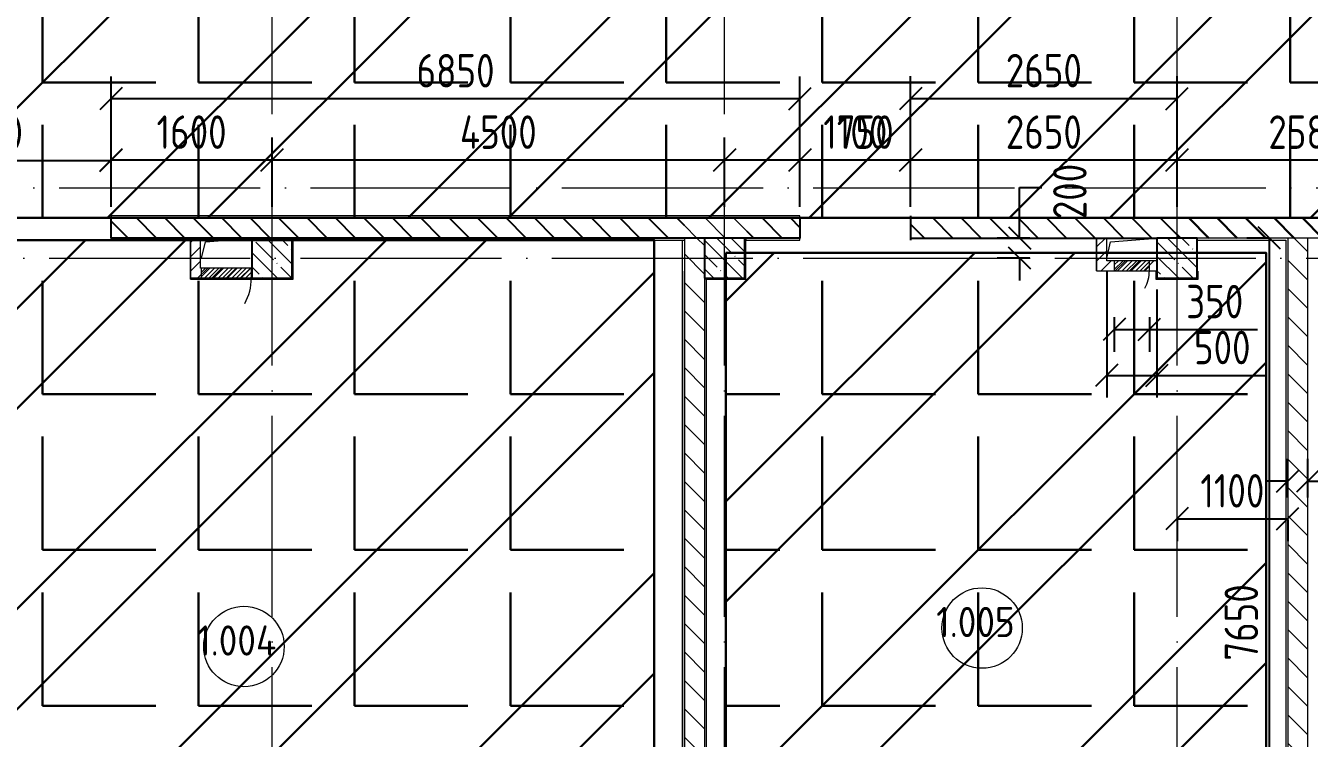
# Model space of a CAD drawing. Header units: millimetres. Extents: x -68946 to 690821, y -552984 to 293768.
# Drawn here: x 38600 to 51365, y 46197 to 53288 of the extents above; entities that cross this region are included whole.
import ezdxf

# ---------------------------------------------------------------- set-up
doc = ezdxf.new("R2010")
doc.units = ezdxf.units.MM
doc.linetypes.add('ADSK_Линия сетки', pattern=[2500, 2000, -250, 0, -250])
doc.layers.get('Defpoints').update_dxf_attribs({"color": 250})
for name, color, linetype, lineweight in [('0) блоки', 250, 'Continuous', 25), ('1.1) Стяжка 5 вып.', 30, 'Continuous', 30), ('1.2) Тепло-звук изол. + пленка 5 вып.', 200, 'Continuous', 30), ('A-____-____-DIMS', 250, 'Continuous', 9), ('A-AREA-____-IDEN', 250, 'Continuous', 9), ('A-DETL-GENF-OTLN', 250, 'Continuous', 5), ('A-DOOR-____-MCUT', 250, 'Continuous', 5), ('A-DOOR-____-OTLN', 250, 'Continuous', 5), ('A-GLAZ-____-OTLN', 250, 'Continuous', 5), ('A-WALL-____-MCUT', 250, 'Continuous', 13), ('A-WALL-____-PATT', 250, 'Continuous', 13), ('A-WALL-FNSH-MCUT', 250, 'Continuous', 13), ('S-COLS-____-MCUT', 250, 'Continuous', 25), ('S-COLS-____-OTLN', 250, 'Continuous', 9), ('S-GRID-____-OTLN', 250, 'Continuous', 9)]:
    doc.layers.add(name, color=color, linetype=linetype, lineweight=lineweight)
doc.styles.add('ISOCPEUR_1', font='isocpeur.ttf', dxfattribs={"width": 0.9, "height": 250})
doc.styles.get("Standard").update_dxf_attribs({"font": 'ГОСТ тип А.ttf'})
doc.dimstyles.new('А3', dxfattribs={"dimtxt": 333, "dimasz": 222, "dimexe": 222, "dimexo": 111, "dimgap": 111, "dimtad": 1, "dimtoh": 1, "dimdec": 0, "dimrnd": 0.0015, "dimzin": 0, "dimdsep": 46, "dimtxsty": 'Standard', "dimblk": 'OBLIQUE', "dimcen": 0, "dimclrd": 7, "dimclre": 7, "dimclrt": 7, "dimadec": 0, "dimazin": 0, "dimtfac": 1, "dimtdec": 0, "dimtofl": 0, "dimtmove": 0, "dimatfit": 3, "dimfxl": 1, "dimtolj": 1, "dimtzin": 0, "dimarcsym": 0})
pattern_1 = [(135, (0, 0), (-141.42136, -141.42136), [])]
pattern_2 = [(45, (0, 0), (-70.71068, 70.71068), [])]
pattern_3 = [(45, (125, 0), (-22.6274, 22.6274), [])]
pattern_4 = [(0, (0, 0), (0, 1550.67), [1127.76, -422.91]), (90, (0, 0), (-1550.67, 9e-14), [1127.76, -422.91])]

# ---------------------------------------------------------------- blocks, each defined once
blk = doc.blocks.new('BSC_Колонна _Прямоугольная - 400x400-V11-Кладочный план на отм_ 0_000_ Секция 1_')
at = {"layer": 'S-COLS-____-OTLN', "lineweight": 5}
h = blk.add_hatch(dxfattribs=at)
h.set_pattern_fill('FP_18', color=256, style=0, pattern_type=2)
h.set_pattern_definition([(135, (-41049.98, -50975), (-142.5619, -142.5619), []), (135, (-40907.42, -50975), (-142.5619, -142.5619), [252.016, -50.403, 3.353, -47.05])])
h.paths.add_polyline_path([(-200, -200), (200, -200), (200, 200), (-200, 200)])
at = {"layer": 'S-COLS-____-MCUT'}
for p, q in [((200, 200), (-200, 200)), ((-200, 200), (-200, -200)), ((200, -200), (200, 200)), ((-200, -200), (200, -200))]:
    blk.add_line(p, q, dxfattribs=at)
blk = doc.blocks.new('BSC_Колонна _Прямоугольная - 400x400-V12-Кладочный план на отм_ 0_000_ Секция 1_')
at = {"layer": 'S-COLS-____-OTLN', "lineweight": 5}
h = blk.add_hatch(dxfattribs=at)
h.set_pattern_fill('FP_19', color=256, style=0, pattern_type=2)
h.set_pattern_definition([(135, (-45549.98, -50975), (-142.5619, -142.5619), []), (135, (-45407.42, -50975), (-142.5619, -142.5619), [252.016, -50.403, 3.353, -47.05])])
h.paths.add_polyline_path([(-200, -200), (200, -200), (200, 200), (-200, 200), (-200, -10)])
at = {"layer": 'S-COLS-____-MCUT'}
for p, q in [((200, 200), (-200, 200)), ((-200, 200), (-200, -200)), ((200, -200), (200, 200)), ((-200, -200), (200, -200))]:
    blk.add_line(p, q, dxfattribs=at)
blk = doc.blocks.new('BSC_Колонна _Прямоугольная - 400x400-V13-Кладочный план на отм_ 0_000_ Секция 1_')
at = {"layer": 'S-COLS-____-OTLN', "lineweight": 5}
h = blk.add_hatch(dxfattribs=at)
h.set_pattern_fill('FP_20', color=256, style=0, pattern_type=2)
h.set_pattern_definition([(135, (-50049.98, -50975), (-142.5619, -142.5619), []), (135, (-49907.42, -50975), (-142.5619, -142.5619), [252.016, -50.403, 3.353, -47.05])])
h.paths.add_polyline_path([(-200, -200), (200, -200), (200, 200), (-200, 200), (-200, -10)])
at = {"layer": 'S-COLS-____-MCUT'}
for p, q in [((200, 200), (-200, 200)), ((-200, 200), (-200, -200)), ((200, -200), (200, 200)), ((-200, -200), (200, -200))]:
    blk.add_line(p, q, dxfattribs=at)
blk = doc.blocks.new('_Wn_-As_OpeningMEP_floor__Rectangular - _Wn_-As_OpeningMEP_floor__Rectangular-32466847-Кладочный план на отм_ 0_000_ Секция 1_')
at = {"layer": 'A-DETL-GENF-OTLN'}
for p, q in [((-212, 112), (250, 150)), ((-250, -50), (-212, 112))]:
    blk.add_line(p, q, dxfattribs=at)
blk = doc.blocks.new('АР_Люк - ЛРС_ВК_500х400_наружный_NCS S 1000-N-42722041-Кладочный план на отм_ 0_000_ Секция 1_')
at = {"layer": 'A-DOOR-____-OTLN'}
h = blk.add_hatch(dxfattribs=at)
h.set_pattern_fill('FP_29', color=256, style=0, pattern_type=2)
h.set_pattern_definition(pattern_3)
h.paths.add_polyline_path([(375, 50), (-125, 50), (-125, -50), (375, -50)])
at = {"layer": 'A-DETL-GENF-OTLN', "lineweight": 9}
for p, q in [((375, 50), (-125, 50)), ((-125, 50), (-125, -50)), ((375, -50), (375, 50)), ((-125, -50), (375, -50))]:
    blk.add_line(p, q, dxfattribs=at)
at = {"layer": 'A-DOOR-____-MCUT'}
blk.add_arc((375, 50), 500, 150, 180, dxfattribs=at)
blk = doc.blocks.new('АР_Люк - ЛРС_ВК_350х400_наружный_NCS S 1000-N-42723972-Кладочный план на отм_ 0_000_ Секция 1_')
at = {"layer": 'A-DOOR-____-OTLN'}
h = blk.add_hatch(dxfattribs=at)
h.set_pattern_fill('FP_29', color=256, style=0, pattern_type=2)
h.set_pattern_definition(pattern_3)
h.paths.add_polyline_path([(215, 50), (-50, 50), (-50, -50), (300, -50), (300, 50)])
at = {"layer": 'A-DETL-GENF-OTLN', "lineweight": 9}
for p, q in [((300, 50), (-50, 50)), ((-50, 50), (-50, -50)), ((300, -50), (300, 50)), ((-50, -50), (300, -50))]:
    blk.add_line(p, q, dxfattribs=at)
at = {"layer": 'A-DOOR-____-MCUT'}
blk.add_arc((300, 50), 350, 150, 180, dxfattribs=at)
blk = doc.blocks.new('AAR_СКБ_Марка_Помещения - Номер-17325395-Кладочный план на отм_ 0_000_ Секция 1_')
at = {"layer": 'A-AREA-____-IDEN'}
blk.add_circle((0, 1.5), 4, dxfattribs=at)
blk = doc.blocks.new('_Oblique')
at = {"color": 0, "linetype": 'ByBlock', "lineweight": -2}
blk.add_line((-0.5, -0.5), (0.5, 0.5), dxfattribs=at)
blk = doc.blocks.new('DIMBLOCK120-Кладочный план на отм_ 0_000_ Секция 1_')
at = {"layer": 'A-____-____-DIMS', "color": 7, "lineweight": -2, "transparency": 16777216}
for p, q in [((49350, 50839), (49350, 49587)), ((49850, 50664), (49850, 49587)), ((49350, 49809), (49850, 49809)), ((49850, 49809), (50927, 49809))]:
    blk.add_line(p, q, dxfattribs=at)
at = {"layer": 'Defpoints', "color": 0, "lineweight": 30, "transparency": 16777216}
for p in [(49350, 50950), (49850, 50775), (49850, 49809)]:
    blk.add_point(p, dxfattribs=at)
at = {"layer": 'A-____-____-DIMS', "color": 7, "lineweight": -2, "transparency": 16777216, "xscale": 222, "yscale": 222, "zscale": 222, "rotation": 180}
blk.add_blockref('_Oblique', (49350, 49809), dxfattribs=at)
at = {"layer": 'A-____-____-DIMS', "color": 7, "lineweight": -2, "transparency": 16777216, "xscale": 222, "yscale": 222, "zscale": 222}
blk.add_blockref('_Oblique', (49850, 49809), dxfattribs=at)
at = {"layer": 'A-____-____-DIMS', "color": 7, "transparency": 16777216, "insert": (50499, 50086), "char_height": 333, "width": 1.86, "attachment_point": 5}
blk.add_mtext('\\A1;500', dxfattribs=at)
blk = doc.blocks.new('DIMBLOCK123-Кладочный план на отм_ 0_000_ Секция 1_')
at = {"layer": 'A-____-____-DIMS', "color": 7, "lineweight": -2, "transparency": 16777216}
for p, q in [((48484, 51175), (48484, 51679)), ((48484, 51679), (48706, 51679)), ((48585, 51175), (48262, 51175)), ((48585, 50975), (48262, 50975)), ((48484, 50975), (48484, 50753))]:
    blk.add_line(p, q, dxfattribs=at)
at = {"layer": 'Defpoints', "color": 0, "lineweight": 30, "transparency": 16777216}
for p in [(48484, 51175), (48696, 51175), (48696, 50975)]:
    blk.add_point(p, dxfattribs=at)
at = {"layer": 'A-____-____-DIMS', "color": 7, "lineweight": -2, "transparency": 16777216, "xscale": 222, "yscale": 222, "zscale": 222}
for p, rotation in [((48484, 51175), 270), ((48484, 50975), 90)]:
    blk.add_blockref('_Oblique', p, dxfattribs=dict(at, rotation=rotation))
at = {"layer": 'A-____-____-DIMS', "color": 7, "transparency": 16777216, "insert": (48817, 51363), "char_height": 333, "width": 1.86, "attachment_point": 1, "rotation": 90, "line_spacing_factor": 1.022761}
blk.add_mtext('\\A1;200', dxfattribs=at)
blk = doc.blocks.new('DIMBLOCK135-Кладочный план на отм_ 0_000_ Секция 1_')
at = {"layer": 'A-____-____-DIMS', "color": 7, "lineweight": -2, "transparency": 16777216}
for p, q in [((50050, 48382), (51150, 48382)), ((50050, 48371), (50050, 48160)), ((51150, 48371), (51150, 48160))]:
    blk.add_line(p, q, dxfattribs=at)
at = {"layer": 'Defpoints', "color": 0, "lineweight": 30, "transparency": 16777216}
for p in [(50050, 48482), (51150, 48482), (51150, 48382)]:
    blk.add_point(p, dxfattribs=at)
at = {"layer": 'A-____-____-DIMS', "color": 7, "lineweight": -2, "transparency": 16777216, "xscale": 222, "yscale": 222, "zscale": 222, "rotation": 180}
blk.add_blockref('_Oblique', (50050, 48382), dxfattribs=at)
at = {"layer": 'A-____-____-DIMS', "color": 7, "lineweight": -2, "transparency": 16777216, "xscale": 222, "yscale": 222, "zscale": 222}
blk.add_blockref('_Oblique', (51150, 48382), dxfattribs=at)
at = {"layer": 'A-____-____-DIMS', "color": 7, "transparency": 16777216, "insert": (50600, 48660), "char_height": 333, "width": 2.11, "attachment_point": 5}
blk.add_mtext('\\A1;1100', dxfattribs=at)
blk = doc.blocks.new('DIMBLOCK136-Кладочный план на отм_ 0_000_ Секция 1_')
at = {"layer": 'A-____-____-DIMS', "color": 7, "lineweight": -2, "transparency": 16777216}
for p, q in [((51150, 48593), (51150, 48978)), ((51350, 48593), (51350, 48978)), ((51150, 48756), (50928, 48756)), ((51350, 48756), (52649, 48756))]:
    blk.add_line(p, q, dxfattribs=at)
at = {"layer": 'Defpoints', "color": 0, "lineweight": 30, "transparency": 16777216}
for p in [(51350, 48756), (51150, 48482), (51350, 48482)]:
    blk.add_point(p, dxfattribs=at)
at = {"layer": 'A-____-____-DIMS', "color": 7, "lineweight": -2, "transparency": 16777216, "xscale": 222, "yscale": 222, "zscale": 222}
blk.add_blockref('_Oblique', (51150, 48756), dxfattribs=at)
at = {"layer": 'A-____-____-DIMS', "color": 7, "lineweight": -2, "transparency": 16777216, "xscale": 222, "yscale": 222, "zscale": 222, "rotation": 180}
blk.add_blockref('_Oblique', (51350, 48756), dxfattribs=at)
at = {"layer": 'A-____-____-DIMS', "color": 7, "transparency": 16777216, "insert": (51905, 49311), "char_height": 333, "width": 1.86, "attachment_point": 1, "line_spacing_factor": 1.022761}
blk.add_mtext('\\A1;200', dxfattribs=at)
blk = doc.blocks.new('DIMBLOCK163-Кладочный план на отм_ 0_000_ Секция 1_')
at = {"layer": 'A-____-____-DIMS', "color": 7, "lineweight": -2, "transparency": 16777216}
for p, q in [((50956, 51175), (50745, 51175)), ((50967, 51175), (50967, 43525)), ((50956, 43525), (50745, 43525))]:
    blk.add_line(p, q, dxfattribs=at)
at = {"layer": 'Defpoints', "color": 0, "lineweight": 30, "transparency": 16777216}
for p in [(51067, 51175), (50967, 43525), (51067, 43525)]:
    blk.add_point(p, dxfattribs=at)
at = {"layer": 'A-____-____-DIMS', "color": 7, "lineweight": -2, "transparency": 16777216, "xscale": 222, "yscale": 222, "zscale": 222}
for p, rotation in [((50967, 51175), 90), ((50967, 43525), 270)]:
    blk.add_blockref('_Oblique', p, dxfattribs=dict(at, rotation=rotation))
at = {"layer": 'A-____-____-DIMS', "color": 7, "transparency": 16777216, "insert": (50689, 47350), "char_height": 333, "width": 2.57, "attachment_point": 5, "rotation": 90}
blk.add_mtext('\\A1;7650', dxfattribs=at)
blk = doc.blocks.new('DIMBLOCK283-Кладочный план на отм_ 0_000_ Секция 1_')
at = {"layer": 'A-____-____-DIMS', "color": 7, "lineweight": -2, "transparency": 16777216}
for p, q in [((39450, 52063), (39450, 52174)), ((41050, 52063), (41050, 52174)), ((39450, 51952), (41050, 51952))]:
    blk.add_line(p, q, dxfattribs=at)
at = {"layer": 'Defpoints', "color": 0, "lineweight": 30, "transparency": 16777216}
for p in [(39450, 51952), (41050, 51952), (41050, 51952)]:
    blk.add_point(p, dxfattribs=at)
at = {"layer": 'A-____-____-DIMS', "color": 7, "lineweight": -2, "transparency": 16777216, "xscale": 222, "yscale": 222, "zscale": 222, "rotation": 180}
blk.add_blockref('_Oblique', (39450, 51952), dxfattribs=at)
at = {"layer": 'A-____-____-DIMS', "color": 7, "lineweight": -2, "transparency": 16777216, "xscale": 222, "yscale": 222, "zscale": 222}
blk.add_blockref('_Oblique', (41050, 51952), dxfattribs=at)
at = {"layer": 'A-____-____-DIMS', "color": 7, "transparency": 16777216, "insert": (40250, 52229), "char_height": 333, "width": 2.3, "attachment_point": 5}
blk.add_mtext('\\A1;1600', dxfattribs=at)
blk = doc.blocks.new('DIMBLOCK427-Кладочный план на отм_ 0_000_ Секция 1_')
at = {"layer": 'A-____-____-DIMS', "color": 7, "lineweight": -2, "transparency": 16777216}
for p, q in [((49425, 50389), (49425, 50044)), ((49775, 50389), (49775, 50044)), ((49425, 50266), (49775, 50266)), ((49775, 50266), (50851, 50266))]:
    blk.add_line(p, q, dxfattribs=at)
at = {"layer": 'Defpoints', "color": 0, "lineweight": 30, "transparency": 16777216}
for p in [(49425, 50500), (49775, 50500), (49775, 50266)]:
    blk.add_point(p, dxfattribs=at)
at = {"layer": 'A-____-____-DIMS', "color": 7, "lineweight": -2, "transparency": 16777216, "xscale": 222, "yscale": 222, "zscale": 222, "rotation": 180}
blk.add_blockref('_Oblique', (49425, 50266), dxfattribs=at)
at = {"layer": 'A-____-____-DIMS', "color": 7, "lineweight": -2, "transparency": 16777216, "xscale": 222, "yscale": 222, "zscale": 222}
blk.add_blockref('_Oblique', (49775, 50266), dxfattribs=at)
at = {"layer": 'A-____-____-DIMS', "color": 7, "transparency": 16777216, "insert": (50424, 50543), "char_height": 333, "width": 1.86, "attachment_point": 5}
blk.add_mtext('\\A1;350', dxfattribs=at)
blk = doc.blocks.new('*D622')
at = {"layer": 'A-____-____-DIMS', "color": 7, "lineweight": -2, "transparency": 16777216}
for p, q in [((36950, 51486), (36950, 52169)), ((39450, 51506), (39450, 52169)), ((36950, 51947), (39450, 51947))]:
    blk.add_line(p, q, dxfattribs=at)
at = {"layer": 'Defpoints', "color": 0, "lineweight": 30, "transparency": 16777216}
for p in [(39450, 51947), (36950, 51375), (39450, 51395)]:
    blk.add_point(p, dxfattribs=at)
at = {"layer": 'A-____-____-DIMS', "color": 7, "lineweight": -2, "transparency": 16777216, "xscale": 222, "yscale": 222, "zscale": 222, "rotation": 180}
blk.add_blockref('_Oblique', (36950, 51947), dxfattribs=at)
at = {"layer": 'A-____-____-DIMS', "color": 7, "lineweight": -2, "transparency": 16777216, "xscale": 222, "yscale": 222, "zscale": 222}
blk.add_blockref('_Oblique', (39450, 51947), dxfattribs=at)
at = {"layer": 'A-____-____-DIMS', "color": 7, "transparency": 16777216, "insert": (38200, 52224), "char_height": 333, "attachment_point": 5}
blk.add_mtext('\\A1;2500', dxfattribs=at)
blk = doc.blocks.new('*D623')
at = {"layer": 'A-____-____-DIMS', "color": 7, "lineweight": -2, "transparency": 16777216}
for p, q in [((41050, 51486), (41050, 52174)), ((45550, 51486), (45550, 52174)), ((41050, 51952), (45550, 51952))]:
    blk.add_line(p, q, dxfattribs=at)
at = {"layer": 'Defpoints', "color": 0, "lineweight": 30, "transparency": 16777216}
for p in [(45550, 51952), (41050, 51375), (45550, 51375)]:
    blk.add_point(p, dxfattribs=at)
at = {"layer": 'A-____-____-DIMS', "color": 7, "lineweight": -2, "transparency": 16777216, "xscale": 222, "yscale": 222, "zscale": 222, "rotation": 180}
blk.add_blockref('_Oblique', (41050, 51952), dxfattribs=at)
at = {"layer": 'A-____-____-DIMS', "color": 7, "lineweight": -2, "transparency": 16777216, "xscale": 222, "yscale": 222, "zscale": 222}
blk.add_blockref('_Oblique', (45550, 51952), dxfattribs=at)
at = {"layer": 'A-____-____-DIMS', "color": 7, "transparency": 16777216, "insert": (43300, 52229), "char_height": 333, "attachment_point": 5}
blk.add_mtext('\\A1;4500', dxfattribs=at)
blk = doc.blocks.new('*D624')
at = {"layer": 'A-____-____-DIMS', "color": 7, "lineweight": -2, "transparency": 16777216}
for p, q in [((45550, 51486), (45550, 52174)), ((46300, 51486), (46300, 52174)), ((45550, 51952), (46300, 51952)), ((46300, 51952), (47377, 51952))]:
    blk.add_line(p, q, dxfattribs=at)
at = {"layer": 'Defpoints', "color": 0, "lineweight": 30, "transparency": 16777216}
for p in [(46300, 51952), (45550, 51375), (46300, 51375)]:
    blk.add_point(p, dxfattribs=at)
at = {"layer": 'A-____-____-DIMS', "color": 7, "lineweight": -2, "transparency": 16777216, "xscale": 222, "yscale": 222, "zscale": 222, "rotation": 180}
blk.add_blockref('_Oblique', (45550, 51952), dxfattribs=at)
at = {"layer": 'A-____-____-DIMS', "color": 7, "lineweight": -2, "transparency": 16777216, "xscale": 222, "yscale": 222, "zscale": 222}
blk.add_blockref('_Oblique', (46300, 51952), dxfattribs=at)
at = {"layer": 'A-____-____-DIMS', "color": 7, "transparency": 16777216, "insert": (46949, 52229), "char_height": 333, "attachment_point": 5}
blk.add_mtext('\\A1;750', dxfattribs=at)
blk = doc.blocks.new('*D625')
at = {"layer": 'A-____-____-DIMS', "color": 7, "lineweight": -2, "transparency": 16777216}
for p, q in [((46300, 51486), (46300, 52174)), ((47400, 51486), (47400, 52174)), ((46300, 51952), (47400, 51952))]:
    blk.add_line(p, q, dxfattribs=at)
at = {"layer": 'Defpoints', "color": 0, "lineweight": 30, "transparency": 16777216}
for p in [(47400, 51952), (46300, 51375), (47400, 51375)]:
    blk.add_point(p, dxfattribs=at)
at = {"layer": 'A-____-____-DIMS', "color": 7, "lineweight": -2, "transparency": 16777216, "xscale": 222, "yscale": 222, "zscale": 222, "rotation": 180}
blk.add_blockref('_Oblique', (46300, 51952), dxfattribs=at)
at = {"layer": 'A-____-____-DIMS', "color": 7, "lineweight": -2, "transparency": 16777216, "xscale": 222, "yscale": 222, "zscale": 222}
blk.add_blockref('_Oblique', (47400, 51952), dxfattribs=at)
at = {"layer": 'A-____-____-DIMS', "color": 7, "transparency": 16777216, "insert": (46850, 52229), "char_height": 333, "attachment_point": 5}
blk.add_mtext('\\A1;1100', dxfattribs=at)
blk = doc.blocks.new('*D626')
at = {"layer": 'A-____-____-DIMS', "color": 7, "lineweight": -2, "transparency": 16777216}
for p, q in [((47400, 51486), (47400, 52174)), ((50050, 51486), (50050, 52174)), ((47400, 51952), (50050, 51952))]:
    blk.add_line(p, q, dxfattribs=at)
at = {"layer": 'Defpoints', "color": 0, "lineweight": 30, "transparency": 16777216}
for p in [(50050, 51952), (47400, 51375), (50050, 51375)]:
    blk.add_point(p, dxfattribs=at)
at = {"layer": 'A-____-____-DIMS', "color": 7, "lineweight": -2, "transparency": 16777216, "xscale": 222, "yscale": 222, "zscale": 222, "rotation": 180}
blk.add_blockref('_Oblique', (47400, 51952), dxfattribs=at)
at = {"layer": 'A-____-____-DIMS', "color": 7, "lineweight": -2, "transparency": 16777216, "xscale": 222, "yscale": 222, "zscale": 222}
blk.add_blockref('_Oblique', (50050, 51952), dxfattribs=at)
at = {"layer": 'A-____-____-DIMS', "color": 7, "transparency": 16777216, "insert": (48725, 52229), "char_height": 333, "attachment_point": 5}
blk.add_mtext('\\A1;2650', dxfattribs=at)
blk = doc.blocks.new('*D627')
at = {"layer": 'A-____-____-DIMS', "color": 7, "lineweight": -2, "transparency": 16777216}
for p, q in [((50050, 51486), (50050, 52174)), ((52630, 51486), (52630, 52174)), ((50050, 51952), (52630, 51952))]:
    blk.add_line(p, q, dxfattribs=at)
at = {"layer": 'Defpoints', "color": 0, "lineweight": 30, "transparency": 16777216}
for p in [(52630, 51952), (50050, 51375), (52630, 51375)]:
    blk.add_point(p, dxfattribs=at)
at = {"layer": 'A-____-____-DIMS', "color": 7, "lineweight": -2, "transparency": 16777216, "xscale": 222, "yscale": 222, "zscale": 222, "rotation": 180}
blk.add_blockref('_Oblique', (50050, 51952), dxfattribs=at)
at = {"layer": 'A-____-____-DIMS', "color": 7, "lineweight": -2, "transparency": 16777216, "xscale": 222, "yscale": 222, "zscale": 222}
blk.add_blockref('_Oblique', (52630, 51952), dxfattribs=at)
at = {"layer": 'A-____-____-DIMS', "color": 7, "transparency": 16777216, "insert": (51340, 52229), "char_height": 333, "attachment_point": 5}
blk.add_mtext('\\A1;2580', dxfattribs=at)
blk = doc.blocks.new('*D1898')
at = {"layer": '0) блоки', "color": 7, "lineweight": -2, "transparency": 16777216}
for p, q in [((39450, 51486), (39450, 52784)), ((46300, 51486), (46300, 52784)), ((39450, 52562), (46300, 52562))]:
    blk.add_line(p, q, dxfattribs=at)
at = {"layer": 'Defpoints', "color": 0, "lineweight": 30, "transparency": 16777216}
for p in [(46300, 52562), (39450, 51375), (46300, 51375)]:
    blk.add_point(p, dxfattribs=at)
at = {"layer": '0) блоки', "color": 7, "lineweight": -2, "transparency": 16777216, "xscale": 222, "yscale": 222, "zscale": 222, "rotation": 180}
blk.add_blockref('_Oblique', (39450, 52562), dxfattribs=at)
at = {"layer": '0) блоки', "color": 7, "lineweight": -2, "transparency": 16777216, "xscale": 222, "yscale": 222, "zscale": 222}
blk.add_blockref('_Oblique', (46300, 52562), dxfattribs=at)
at = {"layer": '0) блоки', "color": 7, "transparency": 16777216, "insert": (42875, 52840), "char_height": 333, "attachment_point": 5}
blk.add_mtext('\\A1;6850', dxfattribs=at)
blk = doc.blocks.new('*D1899')
at = {"color": 7, "lineweight": -2, "transparency": 16777216}
for p, q in [((47400, 51506), (47400, 52785)), ((50050, 51506), (50050, 52785)), ((47400, 52563), (50050, 52563))]:
    blk.add_line(p, q, dxfattribs=at)
at = {"layer": 'Defpoints', "color": 0, "lineweight": 30, "transparency": 16777216}
for p in [(50050, 52563), (47400, 51395), (50050, 51395)]:
    blk.add_point(p, dxfattribs=at)
at = {"color": 7, "lineweight": -2, "transparency": 16777216, "xscale": 222, "yscale": 222, "zscale": 222, "rotation": 180}
blk.add_blockref('_Oblique', (47400, 52563), dxfattribs=at)
at = {"color": 7, "lineweight": -2, "transparency": 16777216, "xscale": 222, "yscale": 222, "zscale": 222}
blk.add_blockref('_Oblique', (50050, 52563), dxfattribs=at)
at = {"color": 7, "transparency": 16777216, "insert": (48725, 52841), "char_height": 333, "attachment_point": 5}
blk.add_mtext('\\A1;2650', dxfattribs=at)

msp = doc.modelspace()

# ---------------------------------------------------------------- hatches: boundary and pattern name
at = {"lineweight": 30}
h = msp.add_hatch(dxfattribs=at)
h.set_pattern_fill('FP_1', color=256, style=0, pattern_type=2)
h.set_pattern_definition(pattern_1)
h.paths.add_polyline_path([(58306.0176, 51175), (59050, 51175), (59050, 51375), (58239.9781, 51375), (58239.9781, 51175)])
h.paths.add_polyline_path([(58238.9781, 51175), (58238.9781, 51375), (57685, 51375), (57685, 51175)])
h.paths.add_polyline_path([(54750, 51175), (55685, 51175), (55685, 51375), (53730, 51375), (53730, 51175), (54749.9781, 51175)])
h.paths.add_polyline_path([(52630, 51175), (52630, 51375), (50050, 51375), (50050, 51175), (51829.9781, 51175)])
at = {"layer": '0) блоки'}
h = msp.add_hatch(dxfattribs=at)
h.set_pattern_fill('FP_1', color=5, style=0, pattern_type=2)
h.set_pattern_definition(pattern_1)
h.paths.add_polyline_path([(45150, 51175), (45150, 51375), (39449.9781, 51375), (39449.9781, 51175), (42912.6886, 51175)])
h.paths.add_polyline_path([(36315.5475, 51175), (36949.9781, 51175), (36949.9781, 51375), (34259.9781, 51375), (34259.9781, 51175)])
h = msp.add_hatch(dxfattribs=at)
h.set_pattern_fill('FP_1', color=5, style=0, pattern_type=2)
h.set_pattern_definition(pattern_1)
h.paths.add_polyline_path([(48370.6, 51175), (48370.6, 51375), (47400, 51375), (47400, 51175)])
h.paths.add_polyline_path([(46211.2591, 51175), (46300, 51175), (46300, 51375), (45770.6, 51375), (45770.6, 51175)])
h = msp.add_hatch(dxfattribs=at)
h.set_pattern_fill('FP_1', color=5, style=0, pattern_type=2)
h.set_pattern_definition(pattern_1)
h.paths.add_polyline_path([(50050, 51175), (50050, 51375), (48370.6, 51375), (48370.6, 51175), (49849.9781, 51175)])
at = {"layer": '1.1) Стяжка 5 вып.', "lineweight": 30, "true_color": 0xf26722}
h = msp.add_hatch(dxfattribs=at)
h.set_pattern_fill('ANSI32', color=30, scale=222)
h.paths.add_polyline_path([(69050, 54665.0006), (63760.01, 54665.0006), (63760.01, 54465), (63340.01, 54465), (63340.01, 54665.0006), (50059.9781, 54665.0006), (50059.9781, 54465), (49640, 54465), (49640, 54665.0006), (45760, 54665.0006), (45760, 54465), (45340, 54465), (45340, 54665.0006), (41260, 54665.0006), (41260, 54465), (40840, 54465), (40840, 54665.0006), (36359.9781, 54665.0006), (36359.9781, 54465), (35938.1957, 54465), (35938.1957, 54665.0006), (32655, 54665.0006), (237.9781, 54665.0006), (237.9781, 51375), (69050, 51375)])
h = msp.add_hatch(dxfattribs=at)
h.set_pattern_fill('ANSI32', color=30, scale=222)
h.paths.add_polyline_path([(44850, 51155), (36349.9781, 51155), (36349.9781, 43657.0355), (44850, 43657.0355)])
h = msp.add_hatch(dxfattribs=at)
h.set_pattern_fill('ANSI32', color=30, scale=222)
h.paths.add_polyline_path([(50934.4066, 51028.2542), (45562.453, 51028.2542), (45562.453, 43644.5764), (50934.4066, 43644.5764)])
at = {"layer": '1.2) Тепло-звук изол. + пленка 5 вып.', "lineweight": 30}
h = msp.add_hatch(dxfattribs=at)
h.set_pattern_fill('ANGLE', color=256, scale=222)
h.set_pattern_definition(pattern_4)
h.paths.add_polyline_path([(69050, 54665.0006), (63760.01, 54665.0006), (63760.01, 54465), (63340.01, 54465), (63340.01, 54665.0006), (50059.9781, 54665.0006), (50059.9781, 54465), (49640, 54465), (49640, 54665.0006), (45760, 54665.0006), (45760, 54465), (45340, 54465), (45340, 54665.0006), (41260, 54665.0006), (41260, 54465), (40840, 54465), (40840, 54665.0006), (36359.9781, 54665.0006), (36359.9781, 54465), (35938.1957, 54465), (35938.1957, 54665.0006), (32655, 54665.0006), (237.9781, 54665.0006), (237.9781, 51375), (69050, 51375)])
h = msp.add_hatch(dxfattribs=at)
h.set_pattern_fill('ANGLE', color=256, scale=222)
h.set_pattern_definition(pattern_4)
h.paths.add_polyline_path([(44850, 51155), (36349.9781, 51155), (36349.9781, 43657.0355), (44850, 43657.0355)])
h = msp.add_hatch(dxfattribs=at)
h.set_pattern_fill('ANGLE', color=256, scale=222)
h.set_pattern_definition(pattern_4)
h.paths.add_polyline_path([(50934.4066, 51028.2542), (45562.453, 51028.2542), (45562.453, 43644.5764), (50934.4066, 43644.5764)])
at = {"layer": 'A-WALL-____-PATT', "lineweight": 15}
h = msp.add_hatch(dxfattribs=at)
h.set_pattern_fill('FP_1', color=256, style=0, pattern_type=2)
h.set_pattern_definition(pattern_1)
h.paths.add_polyline_path([(45770.6, 51175), (45770.6, 51375), (45150, 51375), (45150, 51175), (45759.9781, 51175)])
h = msp.add_hatch(dxfattribs=at)
h.set_pattern_fill('FP_6', color=256, style=0, pattern_type=2)
h.set_pattern_definition(pattern_2)
h.paths.add_polyline_path([(40339.9781, 50875), (40339.9781, 51175), (40239.9781, 51175), (40239.9781, 50875)])
h = msp.add_hatch(dxfattribs=at)
h.set_pattern_fill('FP_1', color=256, style=0, pattern_type=2)
h.set_pattern_definition(pattern_1)
h.paths.add_polyline_path([(45350, 43525), (45349.9781, 51175), (45150, 51175), (45150, 43525)])
h = msp.add_hatch(dxfattribs=at)
h.set_pattern_fill('FP_6', color=256, style=0, pattern_type=2)
h.set_pattern_definition(pattern_2)
h.paths.add_polyline_path([(49349.9928, 50950), (49349.9928, 51175), (49249.9928, 51175), (49249.9928, 50950)])
h = msp.add_hatch(dxfattribs=at)
h.set_pattern_fill('FP_1', color=256, style=0, pattern_type=2)
h.set_pattern_definition(pattern_1)
h.paths.add_polyline_path([(51150, 43525.0006), (51350, 43525.0006), (51350, 51175), (51150, 51175), (51150, 43545.0006)])
h = msp.add_hatch(dxfattribs=at)
h.set_pattern_fill('FP_6', color=256, style=0, pattern_type=2)
h.set_pattern_definition(pattern_2)
h.paths.add_polyline_path([(49833.9629, 50850), (49849.9781, 50850), (49849.9781, 50950), (49249.9928, 50950), (49249.9928, 50850), (49774.5167, 50850)])
h = msp.add_hatch(dxfattribs=at)
h.set_pattern_fill('FP_6', color=256, style=0, pattern_type=2)
h.set_pattern_definition(pattern_2)
h.paths.add_polyline_path([(40713.6415, 50775), (40849.9781, 50775.2945), (40849.9781, 50875), (40239.9781, 50875), (40239.9781, 50775), (40344.9855, 50775)])

# ---------------------------------------------------------------- linework, layer by layer
at = {"layer": '0) блоки'}
for p, q in [((47400, 51395), (47400, 51375)), ((47400, 51375), (47400, 51175)), ((47400, 51175), (47400, 51155))]:
    msp.add_line(p, q, dxfattribs=at)
at = {"layer": '0) блоки', "color": 5}
for p, q in [((50249.9781, 51375), (47400, 51375)), ((47400, 51175), (49849.9781, 51175))]:
    msp.add_line(p, q, dxfattribs=at)
at = {"layer": '0) блоки'}
msp.add_lwpolyline([(39449.9781, 51375), (46300, 51375), (46300, 51175), (39449.9781, 51175)], close=True, dxfattribs=at)
at = {"layer": '1.1) Стяжка 5 вып.', "lineweight": 30}
for points in [[(237.9781, 54665.0006), (69050, 54665.0006), (69050, 51375), (237.9781, 51375)], [(36349.9781, 51155), (44850, 51155), (44850, 43657.0355), (36349.9781, 43657.0355)], [(45562.453, 51028.2542), (50934.4066, 51028.2542), (50934.4066, 43644.5764), (45562.453, 43644.5764)]]:
    msp.add_lwpolyline(points, close=True, dxfattribs=at)
at = {"layer": 'A-WALL-____-MCUT', "lineweight": 15}
for p, q in [((39449.9781, 51375), (39449.9781, 51175)), ((39449.9781, 51375), (45140, 51375)), ((45150, 51375), (46300, 51375)), ((46300, 51175), (46300, 51375)), ((50259.9781, 51375), (52630, 51375)), ((40849.9781, 51175), (39449.9781, 51175)), ((40238.9781, 51175), (40238.9781, 50765)), ((40339.9781, 51175), (40239.9781, 51175)), ((40239.9781, 50765), (40239.9781, 51175)), ((40339.9781, 50875), (40339.9781, 51175)), ((41249.9781, 51175), (45150, 51175)), ((45150, 51175), (45150, 43735.0355)), ((46300, 51175), (45749.9781, 51175)), ((45759.9781, 51175), (45759.9781, 51155)), ((49249.9928, 51175), (49248.9928, 51175)), ((49248.9928, 51175), (49248.9928, 50849)), ((49349.9928, 51175), (49249.9928, 51175)), ((49249.9928, 50850), (49249.9928, 51175)), ((49349.9928, 50950), (49349.9928, 51175)), ((52630, 51175), (50050, 51175)), ((51150, 51175), (51150, 43325.0006)), ((51350, 43525.0006), (51350, 51175)), ((49849.9781, 50950), (49349.9928, 50950)), ((40849.9781, 50875), (40339.9781, 50875)), ((49248.9928, 50849), (49849.9781, 50849)), ((49249.9928, 50850), (49849.9781, 50850)), ((40238.9781, 50765), (40239.9781, 50765)), ((40239.9781, 50775), (40849.9781, 50775)), ((45350, 50775), (45350, 43525)), ((45370, 50765), (45350, 50765))]:
    msp.add_line(p, q, dxfattribs=at)
at = {"layer": 'A-WALL-FNSH-MCUT', "lineweight": 15}
for p, q in [((46300, 51395), (39449.9781, 51395)), ((39449.9781, 51395), (39449.9781, 51375)), ((46300, 51375), (46300, 51395)), ((39449.9781, 51175), (39449.9781, 51155)), ((39449.9781, 51155), (40238.9781, 51155)), ((41249.9781, 51155), (45150, 51155)), ((41259.9781, 50765), (41259.9781, 51175)), ((45129.9781, 51155), (45129.9781, 43732.0355)), ((45759.9781, 50765), (45759.9781, 51155)), ((45759.9781, 51155), (46300, 51155)), ((46300, 51155), (46300, 51175)), ((50249.9781, 51155), (51130, 51155)), ((51130, 51155), (51130, 43525.0006)), ((45149.9781, 43707.0355), (45149.9781, 50845)), ((49839.9928, 50849), (49839.9928, 50765)), ((50259.9781, 50765), (50259.9781, 50845)), ((40849.9781, 50775), (40239.9781, 50775)), ((40239.9781, 50765), (41259.9781, 50765)), ((45370, 50765), (45759.9781, 50765)), ((45370, 43735), (45370, 50765)), ((49839.9928, 50765), (50259.9781, 50765))]:
    msp.add_line(p, q, dxfattribs=at)
at = {"layer": 'S-GRID-____-OTLN', "linetype": 'ADSK_Линия сетки'}
for p, q in [((41050, 39906.0281), (41050, 61202.0051)), ((45550, 39906.0281), (45550, 61202.0051)), ((50050, 39906.0281), (50050, 61202.0051)), ((-3569.5512, 51675.0006), (72376.0288, 51675.0006)), ((-3669.3683, 50975.0006), (71106.0288, 50975.0006))]:
    msp.add_line(p, q, dxfattribs=at)

# ---------------------------------------------------------------- block references
at = {"layer": 'A-AREA-____-IDEN', "xscale": 99.99999999999993, "yscale": 99.99999999999993, "zscale": 99.99999999999993}
for p in [(48110.8352, 47144.7404), (40770.6602, 46960.7619)]:
    msp.add_blockref('AAR_СКБ_Марка_Помещения - Номер-17325395-Кладочный план на отм_ 0_000_ Секция 1_', p, dxfattribs=at)
at = {"layer": 'A-DOOR-____-OTLN', "rotation": 180}
for name, p in [('АР_Люк - ЛРС_ВК_350х400_наружный_NCS S 1000-N-42723972-Кладочный план на отм_ 0_000_ Секция 1_', (49724.5167, 50900)), ('АР_Люк - ЛРС_ВК_500х400_наружный_NCS S 1000-N-42722041-Кладочный план на отм_ 0_000_ Секция 1_', (40719.9855, 50825))]:
    msp.add_blockref(name, p, dxfattribs=at)
at = {"layer": 'A-GLAZ-____-OTLN'}
for p in [(40599.8813, 51025.0006), (49599.9928, 51025.0006)]:
    msp.add_blockref('_Wn_-As_OpeningMEP_floor__Rectangular - _Wn_-As_OpeningMEP_floor__Rectangular-32466847-Кладочный план на отм_ 0_000_ Секция 1_', p, dxfattribs=at)
at = {"layer": 'S-COLS-____-OTLN'}
for name, p in [('BSC_Колонна _Прямоугольная - 400x400-V11-Кладочный план на отм_ 0_000_ Секция 1_', (41049.9781, 50975)), ('BSC_Колонна _Прямоугольная - 400x400-V12-Кладочный план на отм_ 0_000_ Секция 1_', (45549.9781, 50975)), ('BSC_Колонна _Прямоугольная - 400x400-V13-Кладочный план на отм_ 0_000_ Секция 1_', (50049.9781, 50975))]:
    msp.add_blockref(name, p, dxfattribs=at)

# ---------------------------------------------------------------- texts
at = {"layer": 'A-AREA-____-IDEN', "char_height": 300, "attachment_point": 1, "style": 'ISOCPEUR_1'}
for s, insert, width in [('1.005', (47654.1722, 47504.6452), 800.885812), ('1.004', (40304.9972, 47320.6667), 822.531375)]:
    msp.add_mtext(s, dxfattribs=dict(at, insert=insert, width=width))

# ---------------------------------------------------------------- dimensions: what is measured, and where the dimension line sits
dim = msp.add_linear_dim(base=(50050, 52563.2023), p1=(47400, 51395), p2=(50050, 51395), dimstyle='А3')
dim.commit()
dim.dimension.update_dxf_attribs({"geometry": '*D1899', "text_midpoint": (48725, 52840.7023)})
at = {"layer": '0) блоки'}
dim = msp.add_linear_dim(base=(46300, 52562.2023), p1=(39449.9781, 51375), p2=(46300, 51375), dimstyle='А3', dxfattribs=at)
dim.commit()
dim.dimension.update_dxf_attribs({"geometry": '*D1898', "text_midpoint": (42874.989, 52839.7023)})
at = {"layer": 'A-____-____-DIMS'}
for base, p1, p2, picture, middle in [((39449.9781, 51946.7165), (36949.9781, 51375), (39449.9781, 51395), '*D622', (38199.9781, 52224.2165)), ((41050, 51951.9021), (39449.9781, 51951.9021), (41050, 51951.9021), 'DIMBLOCK283-Кладочный план на отм_ 0_000_ Секция 1_', (40249.989, 52229.4021)), ((45550, 51951.9021), (41050, 51375), (45550, 51375), '*D623', (43300, 52229.4021)), ((46300, 51951.9021), (45550, 51375), (46300, 51375), '*D624', (46949.35, 52229.4021)), ((47400, 51951.9021), (46300, 51375), (47400, 51375), '*D625', (46850, 52229.4021)), ((50050, 51951.9021), (47400, 51375), (50050, 51375), '*D626', (48725, 52229.4021)), ((52630, 51951.9021), (50050, 51375), (52630, 51375), '*D627', (51340, 52229.4021)), ((49849.9781, 49808.7046), (49349.9928, 50950), (49849.9781, 50775), 'DIMBLOCK120-Кладочный план на отм_ 0_000_ Секция 1_', (50499.3281, 50086.2046)), ((49774.5167, 50265.9238), (49424.5167, 50500), (49774.5167, 50500), 'DIMBLOCK427-Кладочный план на отм_ 0_000_ Секция 1_', (50423.8667, 50543.4238)), ((51150, 48382.2131), (50050, 48482.198), (51150, 48482.198), 'DIMBLOCK135-Кладочный план на отм_ 0_000_ Секция 1_', (50600, 48659.7131))]:
    dim = msp.add_linear_dim(base=base, p1=p1, p2=p2, dimstyle='А3', dxfattribs=at)
    dim.commit()
    dim.dimension.update_dxf_attribs({"geometry": picture, "text_midpoint": middle})
dim = msp.add_linear_dim(base=(48483.8803, 51175), p1=(48696.0194, 50975.0006), p2=(48696.0194, 51175), angle=90, dimstyle='А3', dxfattribs=at)
dim.commit()
dim.dimension.update_dxf_attribs({"geometry": 'DIMBLOCK123-Кладочный план на отм_ 0_000_ Секция 1_', "text_midpoint": (49038.8803, 51679.4703), "dimtype": 160, "text_rotation": 90})
dim = msp.add_linear_dim(base=(50966.8589, 43525.0006), p1=(51066.8438, 51175), p2=(51066.8438, 43525.0006), angle=90, dimstyle='А3', dxfattribs=at)
dim.commit()
dim.dimension.update_dxf_attribs({"geometry": 'DIMBLOCK163-Кладочный план на отм_ 0_000_ Секция 1_', "text_midpoint": (50689.3589, 47350.0003)})
dim = msp.add_linear_dim(base=(51350, 48755.928), p1=(51150, 48482.198), p2=(51350, 48482.198), dimstyle='А3', dxfattribs=at)
dim.commit()
dim.dimension.update_dxf_attribs({"geometry": 'DIMBLOCK136-Кладочный план на отм_ 0_000_ Секция 1_', "text_midpoint": (52221.35, 48755.928), "dimtype": 160})

doc.saveas('drawing.dxf')
